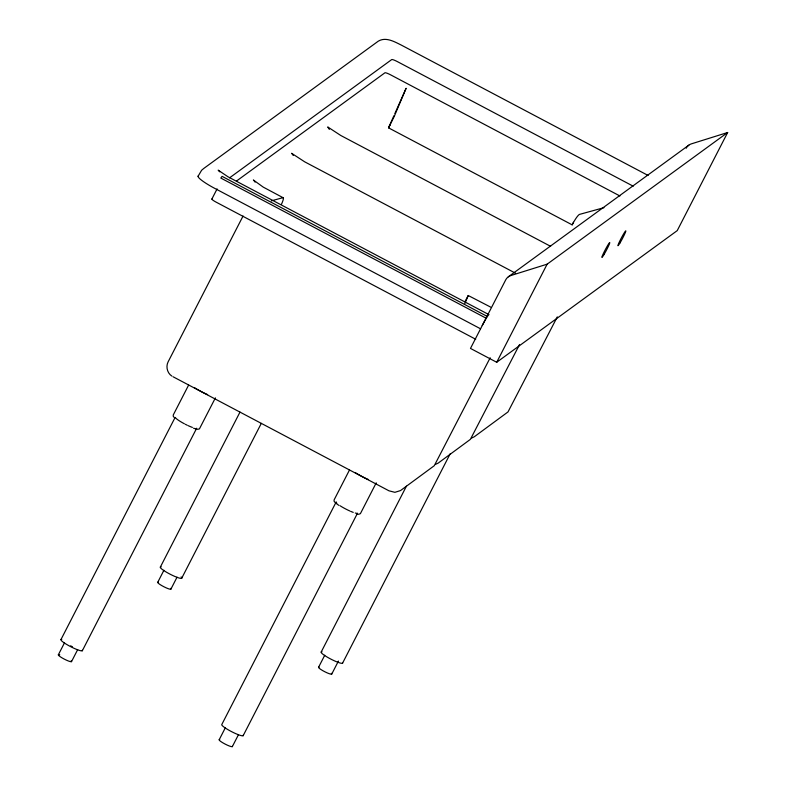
<?xml version="1.0" encoding="UTF-8"?>
<svg xmlns="http://www.w3.org/2000/svg" width="786" height="786" viewBox="0 0 786 786"><rect width="100%" height="100%" fill="white"/><g stroke="black" fill="none" stroke-linecap="round" stroke-linejoin="round"><path stroke-width="1.18" d="M173.048 376.749L388.991 490.818L394.896 492.321L400.496 490.582L434.275 465.705L490.179 357.777M464.899 303.484L468.23 295.516L490.749 307.159M393.904 115.748L388.53 127.843L572.159 224.845A11.161 1.769 -61.4 0 1 579.547 214.391L603.953 207.681M394.886 113.548L406.126 88.258L394.218 116.495L388.53 127.843L389.885 125.269M198.062 176.29L201.609 170.277L203.81 168.42L378.302 41.157C385.838 36.667 394.297 41.638 401.155 45.018L648.116 175.465M211.866 199.074L217.093 188.895M243.061 216.022L168.116 361.855C165.64 366.659 167.271 373.183 171.869 376.091M188.62 385.091L173.323 414.851L173.195 416.158L174.099 417.386M60.994 639.499L174.797 418.054M58.37 654.738L64.531 642.752M71.487 661.674L77.647 649.678M82.314 650.759L196.677 428.223M215.393 397.883L199.418 428.901L197.62 429.313L193.523 428.223M160.383 567.011L239.985 412.11M157.76 582.259L163.92 570.263M170.876 589.186L177.037 577.189M181.694 578.27L261.306 423.369M349.456 470.048L334.158 499.808L334.03 501.114L335.082 502.5M336.202 501.92L221.829 724.456A12.085 1.808 27.2 0 0 232.263 731.992A12.085 1.808 27.2 0 0 243.208 735.215M219.206 739.705L225.376 727.708M232.322 746.631L238.492 734.635M243.149 735.716L357.512 513.179M376.229 482.84L360.391 513.661L358.681 514.29L356.746 513.946M321.219 651.967L406.431 486.161M318.595 667.216L324.756 655.219M331.712 674.142L338.432 661.065M496.713 362.277L547.135 264.175L727.659 132.5L677.237 230.612L496.713 362.277L470.48 348.424L505.703 279.885A9.01 8.882 53.9 0 1 510.89 275.522L547.135 264.175M342.529 663.227L450.172 453.787M519.566 344.504L470.382 439.364L438.116 463.151L435.523 464.339M557.294 316.876L508.002 411.933L474.223 436.81L471.629 438.008M465.125 301.362L468.23 295.516M572.159 224.845L573.515 222.271M482.25 325.532A11.161 0.825 -62.2 0 1 486.249 318.271L488.224 315.245M229.591 177.823L391.723 59.569A5.581 0.835 27.2 0 1 397.392 61.622L633.202 186.184M236.635 180.947L384.924 72.793A5.581 0.835 27.2 0 1 390.593 74.837L619.918 195.979M508.316 276.819L688.841 145.155M727.659 132.5L691.415 143.848A9.01 8.882 53.9 0 0 686.826 147.218M271.278 200.872L282.901 197.679A11.161 1.769 -61.4 0 1 281.437 204.331M550.622 246.332L340.81 135.506L327.723 126.949L329.373 129.405M515.596 273.243L304.703 161.837L291.596 153.28L293.345 155.215L292.412 154.036M283.343 197.846L263.231 187.117L253.377 179.994L255.195 182.028L254.861 181.497M489.01 314.675L228.078 176.84L218.174 170.159L219.775 171.849M487.359 316.483L222.074 176.349L220.827 178.068L486.249 318.271M480.56 328.803L214.951 188.493A22.313 3.341 27.2 0 1 198.288 175.907M475.697 339.257L216.081 202.12A5.581 0.835 27.2 0 1 211.915 198.976M336.673 503.836L338.963 505.427M181.085 576.924A12.085 1.808 27.2 0 1 170.808 574.556A12.085 1.808 27.2 0 1 161.169 566.893M170.493 588.35A7.438 1.11 27.2 0 1 164.176 586.896A7.438 1.11 27.2 0 1 158.241 582.18M342.588 662.726A12.085 1.808 27.2 0 1 330.248 658.786A12.085 1.808 27.2 0 1 322.005 651.849M331.328 673.317A7.438 1.11 27.2 0 1 325.011 671.853A7.438 1.11 27.2 0 1 319.077 667.147M356.726 513.297A12.085 1.808 27.2 0 1 355.272 513.022M353.238 512.374A12.085 1.808 27.2 0 1 350.772 511.401M349.888 511.008A12.085 1.808 27.2 0 1 340.112 505.771M336.811 503.276A12.085 1.808 27.2 0 1 336.143 502.421M232.361 746.317A7.438 1.11 27.2 0 1 224.767 743.9A7.438 1.11 27.2 0 1 219.697 739.626M368.487 479.578A14.875 2.22 27.2 0 1 355.37 472.651M192.403 427.417A12.085 1.808 27.2 0 1 188.129 425.639M187.206 425.197A12.085 1.808 27.2 0 1 185.319 424.273M184.386 423.782A12.085 1.808 27.2 0 1 175.307 417.464M82.373 650.258A12.085 1.808 27.2 0 1 70.023 646.318A12.085 1.808 27.2 0 1 61.78 639.382M71.113 660.839A7.438 1.11 27.2 0 1 63.931 658.933A7.438 1.11 27.2 0 1 59.756 654.836M72.381 646.731A7.438 1.11 27.2 0 1 70.652 645.856M207.651 394.621A14.875 2.22 27.2 0 1 194.535 387.695M686.227 148.22A9.01 8.882 53.9 0 1 686.512 147.709M620.016 242.894A8.371 0.619 -62.2 0 0 625.843 230.946A8.371 0.619 -62.2 0 0 619.82 240.968A8.371 0.619 -62.2 0 0 620.016 242.894M603.972 254.595A8.371 0.619 -62.2 0 0 609.789 242.648A8.371 0.619 -62.2 0 0 603.776 252.67A8.371 0.619 -62.2 0 0 603.972 254.595"/></g></svg>
